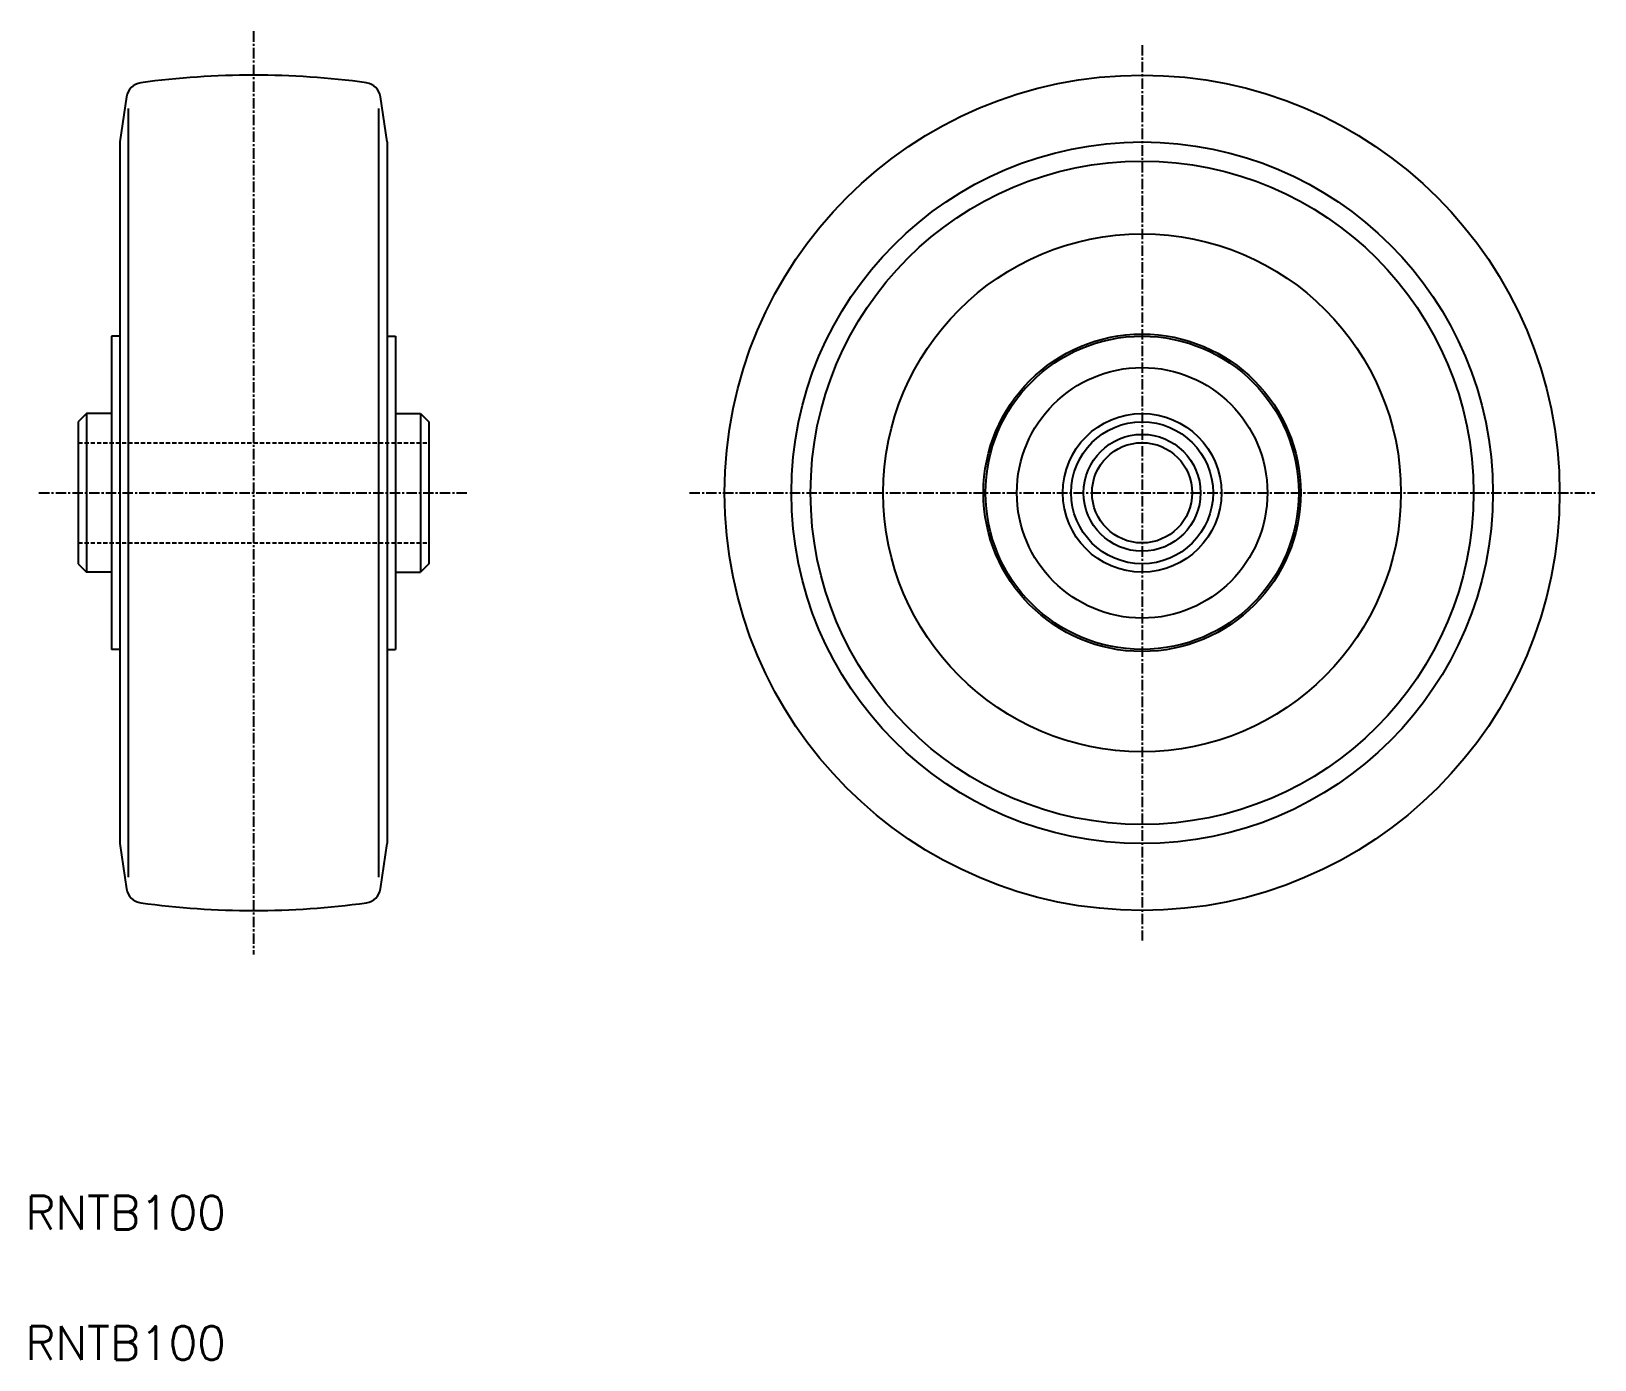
# Model space of a CAD drawing. Extents: x 123 to 311, y 60 to 219.
import ezdxf

# ---------------------------------------------------------------- set-up
doc = ezdxf.new("R2010")
doc.units = 0
doc.linetypes.add('CENTER', pattern=[2, 1.25, -0.25, 0.25, -0.25])
doc.linetypes.add('DASHED', pattern=[0.75, 0.5, -0.25])
doc.layers.get('0').update_dxf_attribs({"linetype": 'CONTINUOUS'})
doc.layers.add('CENTER', color=1, linetype='CENTER')
doc.styles.get("Standard").update_dxf_attribs({"font": 'txt.shx'})

msp = doc.modelspace()

# ---------------------------------------------------------------- linework, layer by layer
at = {"color": 7, "linetype": 'CONTINUOUS'}
for p, q in [((134.88, 211.14), (134.1, 205.75)), ((135.1, 209.75), (135.1, 117.75)), ((165.1, 117.75), (165.1, 209.75)), ((166.1, 205.75), (165.31, 211.14)), ((134.1, 205.75), (134.1, 163.75)), ((166.1, 205.75), (166.1, 163.75)), ((134.1, 182.5), (133.1, 182.5)), ((133.1, 182.5), (133.1, 163.75)), ((166.1, 182.5), (167.1, 182.5)), ((167.1, 182.5), (167.1, 163.75)), ((130.1, 173.25), (129.1, 172.25)), ((129.1, 172.25), (129.1, 155.25)), ((133.1, 173.25), (130.1, 173.25)), ((130.1, 173.25), (130.1, 154.25)), ((167.1, 173.25), (170.1, 173.25)), ((170.1, 173.25), (170.1, 154.25)), ((170.1, 173.25), (171.1, 172.25)), ((171.1, 172.25), (171.1, 155.25)), ((133.1, 163.75), (133.1, 145)), ((134.1, 163.75), (134.1, 121.75)), ((166.1, 163.75), (166.1, 121.75)), ((167.1, 163.75), (167.1, 145)), ((129.1, 155.25), (130.1, 154.25)), ((133.1, 154.25), (130.1, 154.25)), ((167.1, 154.25), (170.1, 154.25)), ((171.1, 155.25), (170.1, 154.25)), ((134.1, 145), (133.1, 145)), ((166.1, 145), (167.1, 145)), ((134.1, 121.75), (134.88, 116.36)), ((165.31, 116.36), (166.1, 121.75))]:
    msp.add_line(p, q, dxfattribs=at)
at = {"color": 3, "linetype": 'DASHED'}
for p, q in [((129.1, 169.75), (150.1, 169.75)), ((150.1, 169.75), (171.1, 169.75)), ((129.1, 157.75), (150.1, 157.75)), ((150.1, 157.75), (171.1, 157.75))]:
    msp.add_line(p, q, dxfattribs=at)
at = {"color": 7, "linetype": 'CONTINUOUS'}
for radius in [50, 42, 39.7, 31, 19, 18.75, 15, 9.5, 8.5, 7, 6]:
    msp.add_circle((256.5, 163.75), radius, dxfattribs=at)
for centre, radius, start, end in [((150.1, 113.75), 100, 82.2378, 97.7622), ((136.86, 210.85), 2, 97.7622, 171.717), ((163.33, 210.85), 2, 8.2835, 82.2378), ((136.86, 116.65), 2, 188.283, 262.238), ((163.33, 116.65), 2, 277.762, 351.717), ((150.1, 213.75), 100, 262.238, 277.762)]:
    msp.add_arc(centre, radius, start, end, dxfattribs=at)
at = {"layer": 'CENTER', "color": 1, "linetype": 'CENTER'}
for p, q in [((150.1, 219), (150.1, 108.5)), ((256.5, 217.35), (256.5, 110.15)), ((124.4, 163.75), (175.79, 163.75)), ((202.3, 163.75), (310.7, 163.75))]:
    msp.add_line(p, q, dxfattribs=at)

# ---------------------------------------------------------------- texts
at = {"color": 7, "linetype": 'DASHED'}
for p in [(122.79, 75.58), (122.79, 59.97)]:
    msp.add_text('RNTB100', height=4, dxfattribs=at).set_placement(p)

doc.saveas('drawing.dxf')
